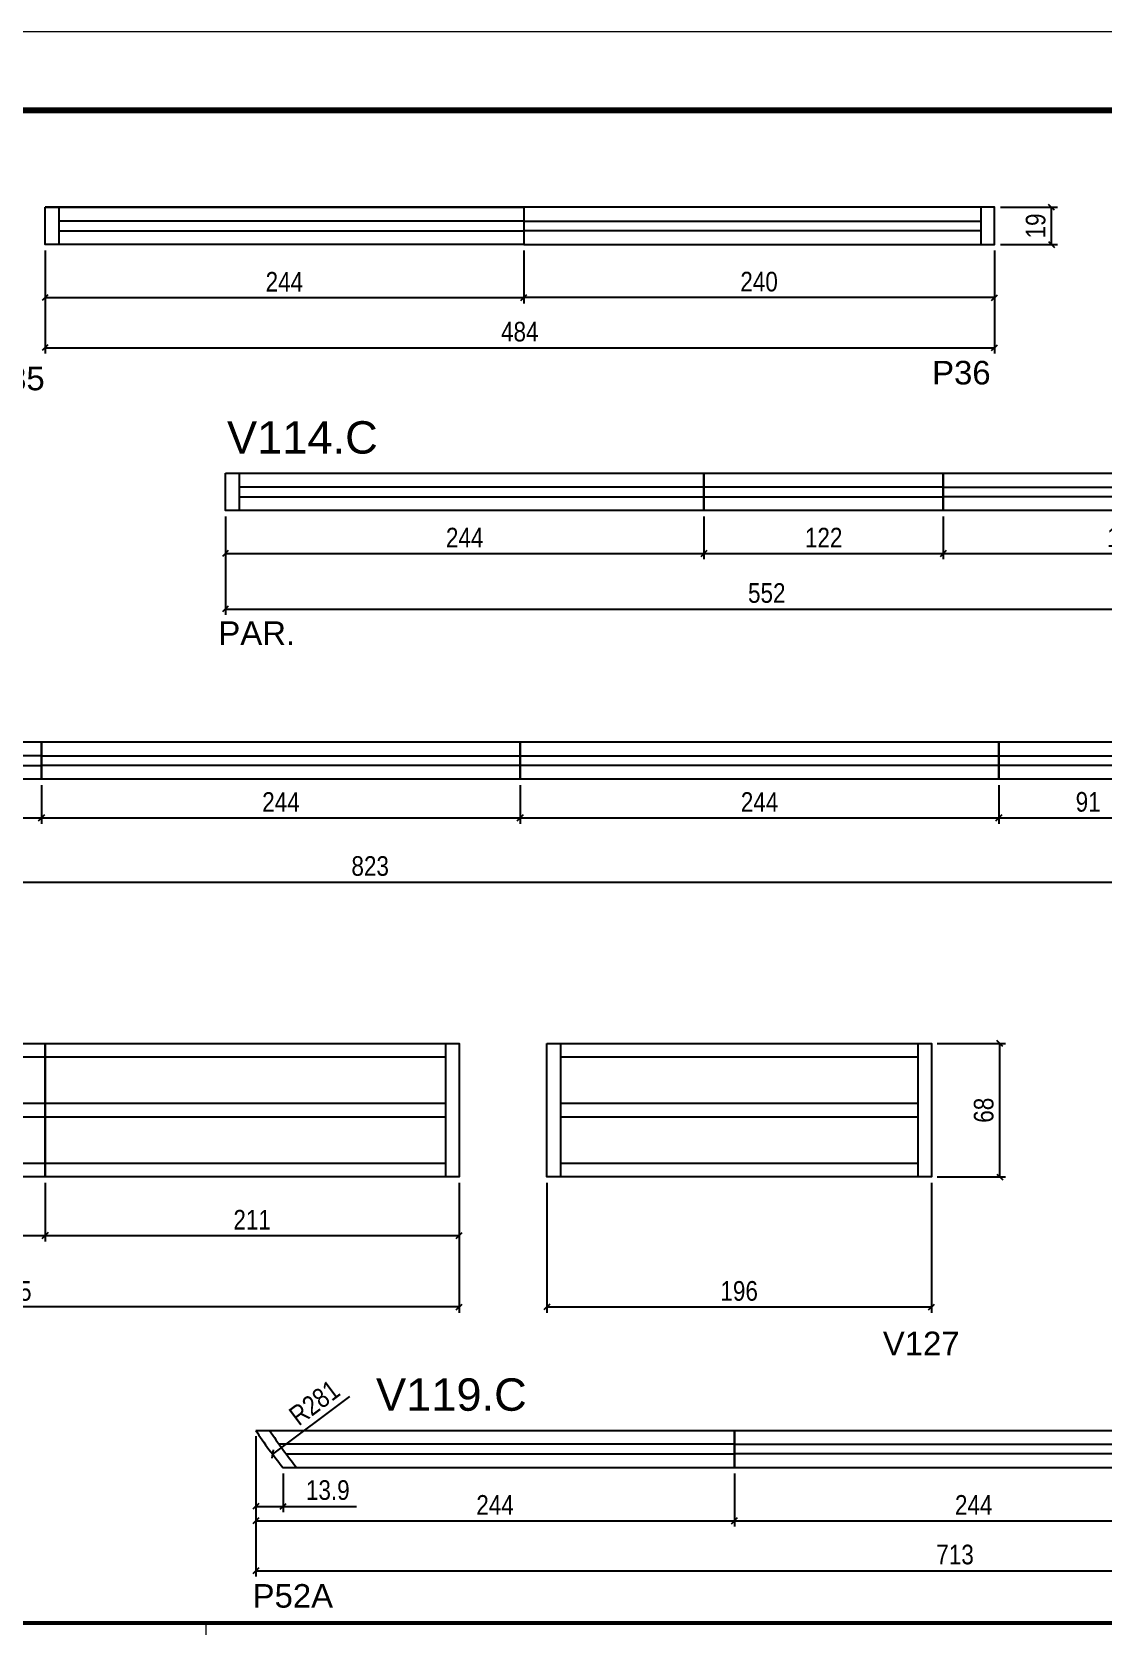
# Model space of a CAD drawing. Extents: x 2815 to 9069, y 548 to 5044.
# Drawn here: x 6336 to 6882, y 3083 to 3895 of the extents above; entities that cross this region are included whole.
import ezdxf

# ---------------------------------------------------------------- set-up
doc = ezdxf.new("R2010")
doc.units = 0
doc.linetypes.add('CONTINUO', pattern=[0])
doc.linetypes.add('DASHED', pattern=[0.75, 0.5, -0.25])
for name, color, linetype in [('5', 5, 'Continuous'), ('COTA', 241, 'Continuous'), ('Cotas', 1, 'Continuous'), ('NOMENCLATURA', 7, 'Continuous'), ('Painéis', 200, 'Continuous'), ('SARR_2.2x7', 40, 'Continuous')]:
    doc.layers.add(name, color=color, linetype=linetype)
for name, color, linetype, lineweight in [('Escoras', 2, 'Continuous', 25), ('Folhas', 255, 'Continuous', 9), ('Romaneio', 3, 'Continuous', 13), ('SARRAFO DE PRESSAO', 251, 'DASHED', 9)]:
    doc.layers.add(name, color=color, linetype=linetype, lineweight=lineweight)
doc.styles.add('COTA TECNICA-50', font='techl___.ttf', dxfattribs={"height": 10})
doc.styles.get("Standard").update_dxf_attribs({"font": 'arial.ttf'})
doc.dimstyles.new('COTA PAINEL-50', dxfattribs={"dimtxt": 10, "dimasz": 3, "dimexe": 3, "dimexo": 3, "dimgap": 3, "dimtad": 1, "dimdec": 1, "dimzin": 12, "dimdsep": 46, "dimtxsty": 'COTA TECNICA-50', "dimblk1": 'OBLIQUE', "dimblk2": 'OBLIQUE', "dimsah": 1, "dimcen": 0.9, "dimclrd": 4, "dimclre": 4, "dimclrt": 240, "dimadec": 1, "dimazin": 3, "dimtfac": 1, "dimtdec": 1, "dimtmove": 0, "dimatfit": 3, "dimfxl": 1, "dimtolj": 1, "dimtzin": 12, "dimarcsym": 0})

# ---------------------------------------------------------------- blocks, each defined once
blk = doc.blocks.new('9999999999')
at = {"color": 30, "linetype": 'CONTINUO'}
blk.add_line((98564.56, 34230.21), (98564.56, 34429.45), dxfattribs=at)
at = {"color": 30, "linetype": 'CONTINUO', "const_width": 2}
blk.add_lwpolyline([(99583.98, 34230.21), (99583.98, 34414.45, 0.414214), (99568.98, 34429.45), (98228.98, 34429.45, 0.414214), (98213.98, 34414.45), (98213.98, 34245.21, 0.414214), (98228.98, 34230.21), (99583.98, 34230.21)], format="xyb", dxfattribs=at)
at = {"layer": 'Folhas'}
blk.add_lwpolyline([(98138.98, 34190.21), (99623.98, 34190.21), (99623.98, 35240.21), (98138.98, 35240.21)], close=True, dxfattribs=at)
at = {"layer": 'Folhas', "color": 30, "const_width": 3}
blk.add_lwpolyline([(98213.98, 34230.21), (99583.98, 34230.21), (99583.98, 35200.21), (98213.98, 35200.21)], close=True, dxfattribs=at)
blk = doc.blocks.new('_Oblique')
at = {"color": 0, "linetype": 'ByBlock', "lineweight": -2}
blk.add_line((-0.5, -0.5), (0.5, 0.5), dxfattribs=at)
blk = doc.blocks.new('*D504')
at = {"layer": 'COTA', "color": 4, "linetype": 'ByBlock', "lineweight": -2, "transparency": 16777216}
for p, q in [((6586.38, 3783.55), (6586.38, 3756.52)), ((6826.38, 3783.55), (6826.38, 3756.52)), ((6826.38, 3759.52), (6586.38, 3759.52))]:
    blk.add_line(p, q, dxfattribs=at)
at = {"layer": 'Defpoints', "color": 0, "linetype": 'ByBlock', "transparency": 16777216}
for p in [(6586.38, 3786.55), (6826.38, 3786.55), (6586.38, 3759.52)]:
    blk.add_point(p, dxfattribs=at)
at = {"layer": 'COTA', "color": 4, "linetype": 'ByBlock', "lineweight": -2, "transparency": 16777216, "xscale": 3, "yscale": 3, "zscale": 3, "rotation": 180}
blk.add_blockref('_Oblique', (6586.38, 3759.52), dxfattribs=at)
at = {"layer": 'COTA', "color": 4, "linetype": 'ByBlock', "lineweight": -2, "transparency": 16777216, "xscale": 3, "yscale": 3, "zscale": 3}
blk.add_blockref('_Oblique', (6826.38, 3759.52), dxfattribs=at)
at = {"layer": 'COTA', "color": 240, "linetype": 'ByBlock', "transparency": 16777216, "insert": (6706.38, 3767.62), "char_height": 10, "attachment_point": 5, "style": 'COTA TECNICA-50'}
blk.add_mtext('\\A1;240', dxfattribs=at)
blk = doc.blocks.new('*D428')
at = {"layer": 'COTA', "color": 4, "linetype": 'ByBlock', "lineweight": -2, "transparency": 16777216}
for p, q in [((6342.38, 3783.55), (6342.38, 3756.52)), ((6586.38, 3783.55), (6586.38, 3756.52)), ((6342.38, 3759.52), (6586.38, 3759.52))]:
    blk.add_line(p, q, dxfattribs=at)
at = {"layer": 'Defpoints', "color": 0, "linetype": 'ByBlock', "transparency": 16777216}
for p in [(6342.38, 3786.55), (6586.38, 3786.55), (6586.38, 3759.52)]:
    blk.add_point(p, dxfattribs=at)
at = {"layer": 'COTA', "color": 4, "linetype": 'ByBlock', "lineweight": -2, "transparency": 16777216, "xscale": 3, "yscale": 3, "zscale": 3, "rotation": 180}
blk.add_blockref('_Oblique', (6342.38, 3759.52), dxfattribs=at)
at = {"layer": 'COTA', "color": 4, "linetype": 'ByBlock', "lineweight": -2, "transparency": 16777216, "xscale": 3, "yscale": 3, "zscale": 3}
blk.add_blockref('_Oblique', (6586.38, 3759.52), dxfattribs=at)
at = {"layer": 'COTA', "color": 240, "linetype": 'ByBlock', "transparency": 16777216, "insert": (6464.38, 3767.59), "char_height": 10, "attachment_point": 5, "style": 'COTA TECNICA-50'}
blk.add_mtext('\\A1;244', dxfattribs=at)
blk = doc.blocks.new('*D429')
at = {"layer": 'Defpoints', "color": 0, "linetype": 'ByBlock', "transparency": 16777216}
for p in [(6342.38, 3786.55), (6826.38, 3786.55), (6826.38, 3734.02)]:
    blk.add_point(p, dxfattribs=at)
at = {"layer": 'Romaneio', "color": 4, "linetype": 'ByBlock', "lineweight": -2, "transparency": 16777216}
for p, q in [((6342.38, 3783.55), (6342.38, 3731.02)), ((6826.38, 3783.55), (6826.38, 3731.02)), ((6342.38, 3734.02), (6826.38, 3734.02))]:
    blk.add_line(p, q, dxfattribs=at)
at = {"layer": 'Romaneio', "color": 4, "linetype": 'ByBlock', "lineweight": -2, "transparency": 16777216, "xscale": 3, "yscale": 3, "zscale": 3, "rotation": 180}
blk.add_blockref('_Oblique', (6342.38, 3734.02), dxfattribs=at)
at = {"layer": 'Romaneio', "color": 4, "linetype": 'ByBlock', "lineweight": -2, "transparency": 16777216, "xscale": 3, "yscale": 3, "zscale": 3}
blk.add_blockref('_Oblique', (6826.38, 3734.02), dxfattribs=at)
at = {"layer": 'Romaneio', "color": 240, "linetype": 'ByBlock', "transparency": 16777216, "insert": (6584.38, 3742.12), "char_height": 10, "attachment_point": 5, "style": 'COTA TECNICA-50'}
blk.add_mtext('\\A1;484', dxfattribs=at)
blk = doc.blocks.new('*D431')
at = {"layer": 'COTA', "color": 4, "linetype": 'ByBlock', "lineweight": -2, "transparency": 16777216}
for p, q in [((6434.3, 3648.02), (6434.3, 3626.19)), ((6678.3, 3648.02), (6678.3, 3626.19)), ((6434.3, 3629.19), (6678.3, 3629.19))]:
    blk.add_line(p, q, dxfattribs=at)
at = {"layer": 'Defpoints', "color": 0, "linetype": 'ByBlock', "transparency": 16777216}
for p in [(6434.3, 3651.02), (6678.3, 3651.02), (6678.3, 3629.19)]:
    blk.add_point(p, dxfattribs=at)
at = {"layer": 'COTA', "color": 4, "linetype": 'ByBlock', "lineweight": -2, "transparency": 16777216, "xscale": 3, "yscale": 3, "zscale": 3, "rotation": 180}
blk.add_blockref('_Oblique', (6434.3, 3629.19), dxfattribs=at)
at = {"layer": 'COTA', "color": 4, "linetype": 'ByBlock', "lineweight": -2, "transparency": 16777216, "xscale": 3, "yscale": 3, "zscale": 3}
blk.add_blockref('_Oblique', (6678.3, 3629.19), dxfattribs=at)
at = {"layer": 'COTA', "color": 240, "linetype": 'ByBlock', "transparency": 16777216, "insert": (6556.3, 3637.26), "char_height": 10, "attachment_point": 5, "style": 'COTA TECNICA-50'}
blk.add_mtext('\\A1;244', dxfattribs=at)
blk = doc.blocks.new('*D432')
at = {"layer": 'COTA', "color": 4, "linetype": 'ByBlock', "lineweight": -2, "transparency": 16777216}
for p, q in [((6678.3, 3648.02), (6678.3, 3626.19)), ((6800.3, 3648.02), (6800.3, 3626.19)), ((6678.3, 3629.19), (6800.3, 3629.19))]:
    blk.add_line(p, q, dxfattribs=at)
at = {"layer": 'Defpoints', "color": 0, "linetype": 'ByBlock', "transparency": 16777216}
for p in [(6678.3, 3651.02), (6800.3, 3651.02), (6800.3, 3629.19)]:
    blk.add_point(p, dxfattribs=at)
at = {"layer": 'COTA', "color": 4, "linetype": 'ByBlock', "lineweight": -2, "transparency": 16777216, "xscale": 3, "yscale": 3, "zscale": 3, "rotation": 180}
blk.add_blockref('_Oblique', (6678.3, 3629.19), dxfattribs=at)
at = {"layer": 'COTA', "color": 4, "linetype": 'ByBlock', "lineweight": -2, "transparency": 16777216, "xscale": 3, "yscale": 3, "zscale": 3}
blk.add_blockref('_Oblique', (6800.3, 3629.19), dxfattribs=at)
at = {"layer": 'COTA', "color": 240, "linetype": 'ByBlock', "transparency": 16777216, "insert": (6739.3, 3637.25), "char_height": 10, "attachment_point": 5, "style": 'COTA TECNICA-50'}
blk.add_mtext('\\A1;122', dxfattribs=at)
blk = doc.blocks.new('*D433')
at = {"layer": 'COTA', "color": 4, "linetype": 'ByBlock', "lineweight": -2, "transparency": 16777216}
for p, q in [((6800.3, 3648.02), (6800.3, 3626.19)), ((6986.3, 3648.02), (6986.3, 3626.19)), ((6800.3, 3629.19), (6986.3, 3629.19))]:
    blk.add_line(p, q, dxfattribs=at)
at = {"layer": 'Defpoints', "color": 0, "linetype": 'ByBlock', "transparency": 16777216}
for p in [(6800.3, 3651.02), (6986.3, 3651.02), (6986.3, 3629.19)]:
    blk.add_point(p, dxfattribs=at)
at = {"layer": 'COTA', "color": 4, "linetype": 'ByBlock', "lineweight": -2, "transparency": 16777216, "xscale": 3, "yscale": 3, "zscale": 3, "rotation": 180}
blk.add_blockref('_Oblique', (6800.3, 3629.19), dxfattribs=at)
at = {"layer": 'COTA', "color": 4, "linetype": 'ByBlock', "lineweight": -2, "transparency": 16777216, "xscale": 3, "yscale": 3, "zscale": 3}
blk.add_blockref('_Oblique', (6986.3, 3629.19), dxfattribs=at)
at = {"layer": 'COTA', "color": 240, "linetype": 'ByBlock', "transparency": 16777216, "insert": (6893.3, 3637.32), "char_height": 10, "attachment_point": 5, "style": 'COTA TECNICA-50'}
blk.add_mtext('\\A1;186', dxfattribs=at)
blk = doc.blocks.new('*D434')
at = {"layer": 'Defpoints', "color": 0, "linetype": 'ByBlock', "transparency": 16777216}
for p in [(6434.3, 3651.02), (6986.3, 3651.02), (6986.3, 3600.85)]:
    blk.add_point(p, dxfattribs=at)
at = {"layer": 'Romaneio', "color": 4, "linetype": 'ByBlock', "lineweight": -2, "transparency": 16777216}
for p, q in [((6434.3, 3648.02), (6434.3, 3597.85)), ((6986.3, 3648.02), (6986.3, 3597.85)), ((6434.3, 3600.85), (6986.3, 3600.85))]:
    blk.add_line(p, q, dxfattribs=at)
at = {"layer": 'Romaneio', "color": 4, "linetype": 'ByBlock', "lineweight": -2, "transparency": 16777216, "xscale": 3, "yscale": 3, "zscale": 3, "rotation": 180}
blk.add_blockref('_Oblique', (6434.3, 3600.85), dxfattribs=at)
at = {"layer": 'Romaneio', "color": 4, "linetype": 'ByBlock', "lineweight": -2, "transparency": 16777216, "xscale": 3, "yscale": 3, "zscale": 3}
blk.add_blockref('_Oblique', (6986.3, 3600.85), dxfattribs=at)
at = {"layer": 'Romaneio', "color": 240, "linetype": 'ByBlock', "transparency": 16777216, "insert": (6710.3, 3608.96), "char_height": 10, "attachment_point": 5, "style": 'COTA TECNICA-50'}
blk.add_mtext('\\A1;552', dxfattribs=at)
blk = doc.blocks.new('*D445')
at = {"layer": 'Defpoints', "color": 0, "linetype": 'ByBlock', "transparency": 16777216}
for p in [(6449.79, 3182.32), (7162.79, 3163.32), (7162.79, 3110.8)]:
    blk.add_point(p, dxfattribs=at)
at = {"layer": 'Romaneio', "color": 4, "linetype": 'ByBlock', "lineweight": -2, "transparency": 16777216}
for p, q in [((6449.79, 3179.32), (6449.79, 3107.8)), ((7162.79, 3160.32), (7162.79, 3107.8)), ((6449.79, 3110.8), (7162.79, 3110.8))]:
    blk.add_line(p, q, dxfattribs=at)
at = {"layer": 'Romaneio', "color": 4, "linetype": 'ByBlock', "lineweight": -2, "transparency": 16777216, "xscale": 3, "yscale": 3, "zscale": 3, "rotation": 180}
blk.add_blockref('_Oblique', (6449.79, 3110.8), dxfattribs=at)
at = {"layer": 'Romaneio', "color": 4, "linetype": 'ByBlock', "lineweight": -2, "transparency": 16777216, "xscale": 3, "yscale": 3, "zscale": 3}
blk.add_blockref('_Oblique', (7162.79, 3110.8), dxfattribs=at)
at = {"layer": 'Romaneio', "color": 240, "linetype": 'ByBlock', "transparency": 16777216, "insert": (6806.29, 3119.02), "char_height": 10, "attachment_point": 5, "style": 'COTA TECNICA-50'}
blk.add_mtext('\\A1;713', dxfattribs=at)
blk = doc.blocks.new('*D233')
at = {"layer": 'Cotas', "color": 4, "linetype": 'ByBlock', "lineweight": -2, "transparency": 16777216}
for p, q in [((6829.38, 3805.55), (6858.5, 3805.55)), ((6855.5, 3786.55), (6855.5, 3805.55)), ((6829.38, 3786.55), (6858.5, 3786.55))]:
    blk.add_line(p, q, dxfattribs=at)
at = {"layer": 'Defpoints', "color": 0, "linetype": 'ByBlock', "transparency": 16777216}
for p in [(6826.38, 3805.55), (6855.5, 3805.55), (6826.38, 3786.55)]:
    blk.add_point(p, dxfattribs=at)
at = {"layer": 'Cotas', "color": 4, "linetype": 'ByBlock', "lineweight": -2, "transparency": 16777216, "xscale": 3, "yscale": 3, "zscale": 3}
for p, rotation in [((6855.5, 3805.55), 90), ((6855.5, 3786.55), 270)]:
    blk.add_blockref('_Oblique', p, dxfattribs=dict(at, rotation=rotation))
at = {"layer": 'Cotas', "color": 240, "linetype": 'ByBlock', "transparency": 16777216, "insert": (6847.41, 3796.05), "char_height": 10, "attachment_point": 5, "rotation": 90, "style": 'COTA TECNICA-50'}
blk.add_mtext('\\A1;19', dxfattribs=at)
blk = doc.blocks.new('*D236')
at = {"layer": 'Cotas', "color": 4, "linetype": 'ByBlock', "lineweight": -2, "transparency": 16777216}
for p, q in [((6828.63, 3511.13), (6828.63, 3491.45)), ((6919.63, 3511.13), (6919.63, 3491.45)), ((6828.63, 3494.45), (6919.63, 3494.45))]:
    blk.add_line(p, q, dxfattribs=at)
at = {"layer": 'Defpoints', "color": 0, "linetype": 'ByBlock', "transparency": 16777216}
for p in [(6828.63, 3514.13), (6919.63, 3514.13), (6919.63, 3494.45)]:
    blk.add_point(p, dxfattribs=at)
at = {"layer": 'Cotas', "color": 4, "linetype": 'ByBlock', "lineweight": -2, "transparency": 16777216, "xscale": 3, "yscale": 3, "zscale": 3, "rotation": 180}
blk.add_blockref('_Oblique', (6828.63, 3494.45), dxfattribs=at)
at = {"layer": 'Cotas', "color": 4, "linetype": 'ByBlock', "lineweight": -2, "transparency": 16777216, "xscale": 3, "yscale": 3, "zscale": 3}
blk.add_blockref('_Oblique', (6919.63, 3494.45), dxfattribs=at)
at = {"layer": 'Cotas', "color": 240, "linetype": 'ByBlock', "transparency": 16777216, "insert": (6874.13, 3502.54), "char_height": 10, "attachment_point": 5, "style": 'COTA TECNICA-50'}
blk.add_mtext('\\A1;91', dxfattribs=at)
blk = doc.blocks.new('*D237')
at = {"layer": 'COTA', "color": 4, "linetype": 'ByBlock', "lineweight": -2, "transparency": 16777216}
for p, q in [((6096.63, 3511.13), (6096.63, 3491.45)), ((6340.63, 3511.13), (6340.63, 3491.45)), ((6096.63, 3494.45), (6340.63, 3494.45))]:
    blk.add_line(p, q, dxfattribs=at)
at = {"layer": 'Defpoints', "color": 0, "linetype": 'ByBlock', "transparency": 16777216}
for p in [(6096.63, 3514.13), (6340.63, 3514.13), (6340.63, 3494.45)]:
    blk.add_point(p, dxfattribs=at)
at = {"layer": 'COTA', "color": 4, "linetype": 'ByBlock', "lineweight": -2, "transparency": 16777216, "xscale": 3, "yscale": 3, "zscale": 3, "rotation": 180}
blk.add_blockref('_Oblique', (6096.63, 3494.45), dxfattribs=at)
at = {"layer": 'COTA', "color": 4, "linetype": 'ByBlock', "lineweight": -2, "transparency": 16777216, "xscale": 3, "yscale": 3, "zscale": 3}
blk.add_blockref('_Oblique', (6340.63, 3494.45), dxfattribs=at)
at = {"layer": 'COTA', "color": 240, "linetype": 'ByBlock', "transparency": 16777216, "insert": (6218.63, 3502.52), "char_height": 10, "attachment_point": 5, "style": 'COTA TECNICA-50'}
blk.add_mtext('\\A1;244', dxfattribs=at)
blk = doc.blocks.new('*D238')
at = {"layer": 'COTA', "color": 4, "linetype": 'ByBlock', "lineweight": -2, "transparency": 16777216}
for p, q in [((6340.63, 3511.13), (6340.63, 3491.45)), ((6584.63, 3511.13), (6584.63, 3491.45)), ((6340.63, 3494.45), (6584.63, 3494.45))]:
    blk.add_line(p, q, dxfattribs=at)
at = {"layer": 'Defpoints', "color": 0, "linetype": 'ByBlock', "transparency": 16777216}
for p in [(6340.63, 3514.13), (6584.63, 3514.13), (6584.63, 3494.45)]:
    blk.add_point(p, dxfattribs=at)
at = {"layer": 'COTA', "color": 4, "linetype": 'ByBlock', "lineweight": -2, "transparency": 16777216, "xscale": 3, "yscale": 3, "zscale": 3, "rotation": 180}
blk.add_blockref('_Oblique', (6340.63, 3494.45), dxfattribs=at)
at = {"layer": 'COTA', "color": 4, "linetype": 'ByBlock', "lineweight": -2, "transparency": 16777216, "xscale": 3, "yscale": 3, "zscale": 3}
blk.add_blockref('_Oblique', (6584.63, 3494.45), dxfattribs=at)
at = {"layer": 'COTA', "color": 240, "linetype": 'ByBlock', "transparency": 16777216, "insert": (6462.63, 3502.52), "char_height": 10, "attachment_point": 5, "style": 'COTA TECNICA-50'}
blk.add_mtext('\\A1;244', dxfattribs=at)
blk = doc.blocks.new('*D239')
at = {"layer": 'Defpoints', "color": 0, "linetype": 'ByBlock', "transparency": 16777216}
for p in [(6096.63, 3514.13), (6919.63, 3514.13), (6919.63, 3461.6)]:
    blk.add_point(p, dxfattribs=at)
at = {"layer": 'Romaneio', "color": 4, "linetype": 'ByBlock', "lineweight": -2, "transparency": 16777216}
for p, q in [((6096.63, 3511.13), (6096.63, 3458.6)), ((6919.63, 3511.13), (6919.63, 3458.6)), ((6096.63, 3461.6), (6919.63, 3461.6))]:
    blk.add_line(p, q, dxfattribs=at)
at = {"layer": 'Romaneio', "color": 4, "linetype": 'ByBlock', "lineweight": -2, "transparency": 16777216, "xscale": 3, "yscale": 3, "zscale": 3, "rotation": 180}
blk.add_blockref('_Oblique', (6096.63, 3461.6), dxfattribs=at)
at = {"layer": 'Romaneio', "color": 4, "linetype": 'ByBlock', "lineweight": -2, "transparency": 16777216, "xscale": 3, "yscale": 3, "zscale": 3}
blk.add_blockref('_Oblique', (6919.63, 3461.6), dxfattribs=at)
at = {"layer": 'Romaneio', "color": 240, "linetype": 'ByBlock', "transparency": 16777216, "insert": (6508.13, 3469.85), "char_height": 10, "attachment_point": 5, "style": 'COTA TECNICA-50'}
blk.add_mtext('\\A1;823', dxfattribs=at)
blk = doc.blocks.new('*D79')
at = {"layer": 'COTA', "color": 4, "linetype": 'ByBlock', "lineweight": -2, "transparency": 16777216}
for p, q in [((6584.63, 3511.13), (6584.63, 3491.45)), ((6828.63, 3511.13), (6828.63, 3491.45)), ((6584.63, 3494.45), (6828.63, 3494.45))]:
    blk.add_line(p, q, dxfattribs=at)
at = {"layer": 'Defpoints', "color": 0, "linetype": 'ByBlock', "transparency": 16777216}
for p in [(6584.63, 3514.13), (6828.63, 3514.13), (6828.63, 3494.45)]:
    blk.add_point(p, dxfattribs=at)
at = {"layer": 'COTA', "color": 4, "linetype": 'ByBlock', "lineweight": -2, "transparency": 16777216, "xscale": 3, "yscale": 3, "zscale": 3, "rotation": 180}
blk.add_blockref('_Oblique', (6584.63, 3494.45), dxfattribs=at)
at = {"layer": 'COTA', "color": 4, "linetype": 'ByBlock', "lineweight": -2, "transparency": 16777216, "xscale": 3, "yscale": 3, "zscale": 3}
blk.add_blockref('_Oblique', (6828.63, 3494.45), dxfattribs=at)
at = {"layer": 'COTA', "color": 240, "linetype": 'ByBlock', "transparency": 16777216, "insert": (6706.63, 3502.52), "char_height": 10, "attachment_point": 5, "style": 'COTA TECNICA-50'}
blk.add_mtext('\\A1;244', dxfattribs=at)
blk = doc.blocks.new('*D364')
at = {"layer": 'Cotas', "color": 4, "linetype": 'ByBlock', "lineweight": -2, "transparency": 16777216}
for p, q in [((6797.23, 3379.47), (6832.06, 3379.47)), ((6829.06, 3311.47), (6829.06, 3379.47)), ((6797.23, 3311.47), (6832.06, 3311.47))]:
    blk.add_line(p, q, dxfattribs=at)
at = {"layer": 'Defpoints', "color": 0, "linetype": 'ByBlock', "transparency": 16777216}
for p in [(6794.23, 3379.47), (6829.06, 3379.47), (6794.23, 3311.47)]:
    blk.add_point(p, dxfattribs=at)
at = {"layer": 'Cotas', "color": 4, "linetype": 'ByBlock', "lineweight": -2, "transparency": 16777216, "xscale": 3, "yscale": 3, "zscale": 3}
for p, rotation in [((6829.06, 3379.47), 90), ((6829.06, 3311.47), 270)]:
    blk.add_blockref('_Oblique', p, dxfattribs=dict(at, rotation=rotation))
at = {"layer": 'Cotas', "color": 240, "linetype": 'ByBlock', "transparency": 16777216, "insert": (6820.93, 3345.47), "char_height": 10, "attachment_point": 5, "rotation": 90, "style": 'COTA TECNICA-50'}
blk.add_mtext('\\A1;68', dxfattribs=at)
blk = doc.blocks.new('*D365')
at = {"layer": 'Cotas', "color": 4, "linetype": 'ByBlock', "lineweight": -2, "transparency": 16777216}
for p, q in [((6098.46, 3308.47), (6098.46, 3278.62)), ((6342.46, 3308.47), (6342.46, 3278.62)), ((6098.46, 3281.62), (6342.46, 3281.62))]:
    blk.add_line(p, q, dxfattribs=at)
at = {"layer": 'Defpoints', "color": 0, "linetype": 'ByBlock', "transparency": 16777216}
for p in [(6098.46, 3311.47), (6342.46, 3311.47), (6342.46, 3281.62)]:
    blk.add_point(p, dxfattribs=at)
at = {"layer": 'Cotas', "color": 4, "linetype": 'ByBlock', "lineweight": -2, "transparency": 16777216, "xscale": 3, "yscale": 3, "zscale": 3, "rotation": 180}
blk.add_blockref('_Oblique', (6098.46, 3281.62), dxfattribs=at)
at = {"layer": 'Cotas', "color": 4, "linetype": 'ByBlock', "lineweight": -2, "transparency": 16777216, "xscale": 3, "yscale": 3, "zscale": 3}
blk.add_blockref('_Oblique', (6342.46, 3281.62), dxfattribs=at)
at = {"layer": 'Cotas', "color": 240, "linetype": 'ByBlock', "transparency": 16777216, "insert": (6220.46, 3289.7), "char_height": 10, "attachment_point": 5, "style": 'COTA TECNICA-50'}
blk.add_mtext('\\A1;244', dxfattribs=at)
blk = doc.blocks.new('*D366')
at = {"layer": 'Cotas', "color": 4, "linetype": 'ByBlock', "lineweight": -2, "transparency": 16777216}
for p, q in [((6342.46, 3308.47), (6342.46, 3278.62)), ((6553.46, 3308.47), (6553.46, 3278.62)), ((6342.46, 3281.62), (6553.46, 3281.62))]:
    blk.add_line(p, q, dxfattribs=at)
at = {"layer": 'Defpoints', "color": 0, "linetype": 'ByBlock', "transparency": 16777216}
for p in [(6342.46, 3311.47), (6553.46, 3311.47), (6553.46, 3281.62)]:
    blk.add_point(p, dxfattribs=at)
at = {"layer": 'Cotas', "color": 4, "linetype": 'ByBlock', "lineweight": -2, "transparency": 16777216, "xscale": 3, "yscale": 3, "zscale": 3, "rotation": 180}
blk.add_blockref('_Oblique', (6342.46, 3281.62), dxfattribs=at)
at = {"layer": 'Cotas', "color": 4, "linetype": 'ByBlock', "lineweight": -2, "transparency": 16777216, "xscale": 3, "yscale": 3, "zscale": 3}
blk.add_blockref('_Oblique', (6553.46, 3281.62), dxfattribs=at)
at = {"layer": 'Cotas', "color": 240, "linetype": 'ByBlock', "transparency": 16777216, "insert": (6447.96, 3289.68), "char_height": 10, "attachment_point": 5, "style": 'COTA TECNICA-50'}
blk.add_mtext('\\A1;211', dxfattribs=at)
blk = doc.blocks.new('*D367')
at = {"layer": 'Cotas', "color": 4, "linetype": 'ByBlock', "lineweight": -2, "transparency": 16777216}
for p, q in [((6598.23, 3308.47), (6598.23, 3242.21)), ((6794.23, 3308.47), (6794.23, 3242.21)), ((6598.23, 3245.21), (6794.23, 3245.21))]:
    blk.add_line(p, q, dxfattribs=at)
at = {"layer": 'Defpoints', "color": 0, "linetype": 'ByBlock', "transparency": 16777216}
for p in [(6598.23, 3311.47), (6794.23, 3311.47), (6794.23, 3245.21)]:
    blk.add_point(p, dxfattribs=at)
at = {"layer": 'Cotas', "color": 4, "linetype": 'ByBlock', "lineweight": -2, "transparency": 16777216, "xscale": 3, "yscale": 3, "zscale": 3, "rotation": 180}
blk.add_blockref('_Oblique', (6598.23, 3245.21), dxfattribs=at)
at = {"layer": 'Cotas', "color": 4, "linetype": 'ByBlock', "lineweight": -2, "transparency": 16777216, "xscale": 3, "yscale": 3, "zscale": 3}
blk.add_blockref('_Oblique', (6794.23, 3245.21), dxfattribs=at)
at = {"layer": 'Cotas', "color": 240, "linetype": 'ByBlock', "transparency": 16777216, "insert": (6696.23, 3253.34), "char_height": 10, "attachment_point": 5, "style": 'COTA TECNICA-50'}
blk.add_mtext('\\A1;196', dxfattribs=at)
blk = doc.blocks.new('*D121')
at = {"layer": 'Cotas', "color": 4, "linetype": 'ByBlock', "lineweight": -2, "transparency": 16777216}
for p, q in [((6098.46, 3308.47), (6098.46, 3242.21)), ((6553.46, 3308.47), (6553.46, 3242.21)), ((6553.46, 3245.21), (6098.46, 3245.21))]:
    blk.add_line(p, q, dxfattribs=at)
at = {"layer": 'Defpoints', "color": 0, "linetype": 'ByBlock', "transparency": 16777216}
for p in [(6098.46, 3311.47), (6553.46, 3311.47), (6098.46, 3245.21)]:
    blk.add_point(p, dxfattribs=at)
at = {"layer": 'Cotas', "color": 4, "linetype": 'ByBlock', "lineweight": -2, "transparency": 16777216, "xscale": 3, "yscale": 3, "zscale": 3, "rotation": 180}
blk.add_blockref('_Oblique', (6098.46, 3245.21), dxfattribs=at)
at = {"layer": 'Cotas', "color": 4, "linetype": 'ByBlock', "lineweight": -2, "transparency": 16777216, "xscale": 3, "yscale": 3, "zscale": 3}
blk.add_blockref('_Oblique', (6553.46, 3245.21), dxfattribs=at)
at = {"layer": 'Cotas', "color": 240, "linetype": 'ByBlock', "transparency": 16777216, "insert": (6325.96, 3253.32), "char_height": 10, "attachment_point": 5, "style": 'COTA TECNICA-50'}
blk.add_mtext('\\A1;455', dxfattribs=at)
blk = doc.blocks.new('*D122')
at = {"layer": 'COTA', "color": 4, "linetype": 'ByBlock', "lineweight": -2, "transparency": 16777216}
for p, q in [((6693.79, 3160.32), (6693.79, 3133.29)), ((6937.79, 3160.32), (6937.79, 3133.29)), ((6693.79, 3136.29), (6937.79, 3136.29))]:
    blk.add_line(p, q, dxfattribs=at)
at = {"layer": 'Defpoints', "color": 0, "linetype": 'ByBlock', "transparency": 16777216}
for p in [(6693.79, 3163.32), (6937.79, 3163.32), (6937.79, 3136.29)]:
    blk.add_point(p, dxfattribs=at)
at = {"layer": 'COTA', "color": 4, "linetype": 'ByBlock', "lineweight": -2, "transparency": 16777216, "xscale": 3, "yscale": 3, "zscale": 3, "rotation": 180}
blk.add_blockref('_Oblique', (6693.79, 3136.29), dxfattribs=at)
at = {"layer": 'COTA', "color": 4, "linetype": 'ByBlock', "lineweight": -2, "transparency": 16777216, "xscale": 3, "yscale": 3, "zscale": 3}
blk.add_blockref('_Oblique', (6937.79, 3136.29), dxfattribs=at)
at = {"layer": 'COTA', "color": 240, "linetype": 'ByBlock', "transparency": 16777216, "insert": (6815.79, 3144.37), "char_height": 10, "attachment_point": 5, "style": 'COTA TECNICA-50'}
blk.add_mtext('\\A1;244', dxfattribs=at)
blk = doc.blocks.new('*D368')
at = {"layer": 'Cotas', "color": 4, "linetype": 'ByBlock', "lineweight": -2, "transparency": 16777216}
for p, q in [((6449.79, 3179.32), (6449.79, 3133.29)), ((6693.79, 3160.32), (6693.79, 3133.29)), ((6449.79, 3136.29), (6693.79, 3136.29))]:
    blk.add_line(p, q, dxfattribs=at)
at = {"layer": 'Defpoints', "color": 0, "linetype": 'ByBlock', "transparency": 16777216}
for p in [(6449.79, 3182.32), (6693.79, 3163.32), (6693.79, 3136.29)]:
    blk.add_point(p, dxfattribs=at)
at = {"layer": 'Cotas', "color": 4, "linetype": 'ByBlock', "lineweight": -2, "transparency": 16777216, "xscale": 3, "yscale": 3, "zscale": 3, "rotation": 180}
blk.add_blockref('_Oblique', (6449.79, 3136.29), dxfattribs=at)
at = {"layer": 'Cotas', "color": 4, "linetype": 'ByBlock', "lineweight": -2, "transparency": 16777216, "xscale": 3, "yscale": 3, "zscale": 3}
blk.add_blockref('_Oblique', (6693.79, 3136.29), dxfattribs=at)
at = {"layer": 'Cotas', "color": 240, "linetype": 'ByBlock', "transparency": 16777216, "insert": (6571.79, 3144.37), "char_height": 10, "attachment_point": 5, "style": 'COTA TECNICA-50'}
blk.add_mtext('\\A1;244', dxfattribs=at)
blk = doc.blocks.new('*D369')
at = {"layer": 'Cotas', "color": 4, "linetype": 'ByBlock', "lineweight": -2, "transparency": 16777216}
for p, q in [((6449.79, 3179.32), (6449.79, 3140.62)), ((6463.72, 3160.32), (6463.72, 3140.62)), ((6449.79, 3143.62), (6463.72, 3143.62)), ((6463.72, 3143.62), (6501.18, 3143.62))]:
    blk.add_line(p, q, dxfattribs=at)
at = {"layer": 'Defpoints', "color": 0, "linetype": 'ByBlock', "transparency": 16777216}
for p in [(6449.79, 3182.32), (6463.72, 3163.32), (6449.79, 3143.62)]:
    blk.add_point(p, dxfattribs=at)
at = {"layer": 'Cotas', "color": 4, "linetype": 'ByBlock', "lineweight": -2, "transparency": 16777216, "xscale": 3, "yscale": 3, "zscale": 3, "rotation": 180}
blk.add_blockref('_Oblique', (6449.79, 3143.62), dxfattribs=at)
at = {"layer": 'Cotas', "color": 4, "linetype": 'ByBlock', "lineweight": -2, "transparency": 16777216, "xscale": 3, "yscale": 3, "zscale": 3}
blk.add_blockref('_Oblique', (6463.72, 3143.62), dxfattribs=at)
at = {"layer": 'Cotas', "color": 240, "linetype": 'ByBlock', "transparency": 16777216, "insert": (6486.52, 3151.87), "char_height": 10, "attachment_point": 5, "style": 'COTA TECNICA-50'}
blk.add_mtext('\\A1;13.9', dxfattribs=at)
blk = doc.blocks.new('*D370')
at = {"layer": 'Defpoints', "color": 0, "linetype": 'ByBlock', "transparency": 16777216}
for p in [(6683.17, 3338.82), (6458.34, 3170.26)]:
    blk.add_point(p, dxfattribs=at)
at = {"layer": 'Escoras', "color": 4, "linetype": 'ByBlock', "lineweight": -2, "transparency": 16777216}
blk.add_line((6497.54, 3199.65), (6458.34, 3170.26), dxfattribs=at)
at = {"layer": 'Escoras', "color": 4, "linetype": 'ByBlock', "lineweight": -2, "transparency": 16777216, "xscale": 3, "yscale": 3, "zscale": 3, "rotation": 216.8597075922746}
blk.add_blockref('_Oblique', (6458.34, 3170.26), dxfattribs=at)
at = {"layer": 'Escoras', "color": 240, "linetype": 'ByBlock', "transparency": 16777216, "insert": (6479.71, 3196.4), "char_height": 10, "attachment_point": 5, "rotation": 36.85971, "style": 'COTA TECNICA-50'}
blk.add_mtext('\\A1;R281', dxfattribs=at)
blk = doc.blocks.new('*D153')
at = {"layer": 'Defpoints', "color": 0, "linetype": 'ByBlock', "transparency": 16777216}
for p in [(6866.61, 3243.72), (6700.1, 2484.3)]:
    blk.add_point(p, dxfattribs=at)
at = {"layer": 'Escoras', "color": 4, "linetype": 'ByBlock', "lineweight": -2, "transparency": 16777216}
blk.add_line((6712.09, 2538.98), (6700.1, 2484.3), dxfattribs=at)
at = {"layer": 'Escoras', "color": 4, "linetype": 'ByBlock', "lineweight": -2, "transparency": 16777216, "xscale": 3, "yscale": 3, "zscale": 3, "rotation": 257.6337825742483}
blk.add_blockref('_Oblique', (6700.1, 2484.3), dxfattribs=at)
at = {"layer": 'Escoras', "color": 240, "linetype": 'ByBlock', "transparency": 16777216, "insert": (6698.82, 2516.3), "char_height": 10, "attachment_point": 5, "rotation": 77.63378, "style": 'COTA TECNICA-50'}
blk.add_mtext('\\A1;R777.5', dxfattribs=at)

msp = doc.modelspace()

# ---------------------------------------------------------------- linework, layer by layer
at = {"layer": 'Painéis', "linetype": 'Continuous'}
for points in [[(6586.38, 3805.55), (6586.38, 3786.55), (6826.38, 3786.55), (6826.38, 3805.55), (6342.38, 3805.55)], [(6449.79, 3182.32), (6693.79, 3182.32), (6693.79, 3163.32), (6463.72, 3163.32)]]:
    msp.add_lwpolyline(points, dxfattribs=at)
for points in [[(6342.38, 3805.55), (6586.38, 3805.55), (6586.38, 3786.55), (6342.38, 3786.55)], [(6434.3, 3670.02), (6678.3, 3670.02), (6678.3, 3651.02), (6434.3, 3651.02)], [(6678.3, 3670.02), (6800.3, 3670.02), (6800.3, 3651.02), (6678.3, 3651.02)], [(6800.3, 3670.02), (6986.3, 3670.02), (6986.3, 3651.02), (6800.3, 3651.02)], [(6096.63, 3533.13), (6340.63, 3533.13), (6340.63, 3514.13), (6096.63, 3514.13)], [(6340.63, 3533.13), (6584.63, 3533.13), (6584.63, 3514.13), (6340.63, 3514.13)], [(6584.63, 3533.13), (6828.63, 3533.13), (6828.63, 3514.13), (6584.63, 3514.13)], [(6828.63, 3533.13), (6919.63, 3533.13), (6919.63, 3514.13), (6828.63, 3514.13)], [(6098.46, 3379.47), (6342.46, 3379.47), (6342.46, 3311.47), (6098.46, 3311.47)], [(6342.46, 3379.47), (6553.46, 3379.47), (6553.46, 3311.47), (6342.46, 3311.47)], [(6598.23, 3379.47), (6794.23, 3379.47), (6794.23, 3311.47), (6598.23, 3311.47)], [(6693.79, 3182.32), (6937.79, 3182.32), (6937.79, 3163.32), (6693.79, 3163.32)]]:
    msp.add_lwpolyline(points, close=True, dxfattribs=at)
msp.add_arc((6683.17, 3338.82), 281, 213.84441, 218.64954, dxfattribs=at)
at = {"layer": 'SARR_2.2x7', "linetype": 'Continuous'}
for p, q in [((6349.38, 3805.55), (6349.38, 3786.55)), ((6819.38, 3805.55), (6819.38, 3786.55)), ((6586.38, 3798.55), (6349.38, 3798.55)), ((6586.38, 3798.55), (6819.38, 3798.55)), ((6349.38, 3793.55), (6586.38, 3793.55)), ((6819.38, 3793.55), (6586.38, 3793.55)), ((6441.3, 3670.02), (6441.3, 3651.02)), ((6678.3, 3663.02), (6441.3, 3663.02)), ((6441.3, 3658.02), (6678.3, 3658.02)), ((6800.3, 3663.02), (6678.3, 3663.02)), ((6678.3, 3658.02), (6800.3, 3658.02)), ((6800.3, 3663.02), (6979.3, 3663.02)), ((6979.3, 3658.02), (6800.3, 3658.02)), ((6340.63, 3526.13), (6103.63, 3526.13)), ((6340.63, 3526.13), (6584.63, 3526.13)), ((6584.63, 3526.13), (6828.63, 3526.13)), ((6828.63, 3526.13), (6912.63, 3526.13)), ((6103.63, 3521.13), (6340.63, 3521.13)), ((6584.63, 3521.13), (6340.63, 3521.13)), ((6828.63, 3521.13), (6584.63, 3521.13)), ((6912.63, 3521.13), (6828.63, 3521.13)), ((6546.46, 3379.47), (6546.46, 3311.47)), ((6605.23, 3379.47), (6605.23, 3311.47)), ((6787.23, 3379.47), (6787.23, 3311.47)), ((6342.46, 3372.47), (6105.46, 3372.47)), ((6546.46, 3372.47), (6342.46, 3372.47)), ((6787.23, 3372.47), (6605.23, 3372.47)), ((6342.46, 3348.97), (6105.46, 3348.97)), ((6546.46, 3348.97), (6342.46, 3348.97)), ((6787.23, 3348.97), (6605.23, 3348.97)), ((6342.46, 3341.97), (6105.46, 3341.97)), ((6546.46, 3341.97), (6342.46, 3341.97)), ((6787.23, 3341.97), (6605.23, 3341.97)), ((6105.46, 3318.47), (6342.46, 3318.47)), ((6342.46, 3318.47), (6546.46, 3318.47)), ((6605.23, 3318.47), (6787.23, 3318.47)), ((6693.79, 3175.32), (6461.64, 3175.32)), ((6465.3, 3170.32), (6693.79, 3170.32)), ((6693.79, 3175.32), (6937.79, 3175.32)), ((6937.79, 3170.32), (6693.79, 3170.32))]:
    msp.add_line(p, q, dxfattribs=at)
msp.add_arc((6690.17, 3338.82), 281, 213.84441, 218.64954, dxfattribs=at)

# ---------------------------------------------------------------- block references
at = {"layer": 'SARRAFO DE PRESSAO', "color": 6, "linetype": 'ByBlock'}
msp.add_blockref('9999999999', (-92139.99, -31345.27), dxfattribs=at)

# ---------------------------------------------------------------- texts
at = {"layer": '5', "linetype": 'Continuous'}
for s, p in [('P35', (6312.38, 3712.32)), ('P36', (6794.59, 3715.29)), ('PAR.', (6430.75, 3582.6)), ('V127', (6769.47, 3220.66)), ('P52A', (6448.21, 3092.01))]:
    msp.add_text(s, height=12, rotation=359.99996, dxfattribs=at).set_placement(p)
at = {"layer": 'NOMENCLATURA', "linetype": 'Continuous'}
for s, p in [('V114.C', (6435.13, 3680.04)), ('V119.C', (6511.09, 3192.34))]:
    msp.add_text(s, height=16.5, dxfattribs=at).set_placement(p)

# ---------------------------------------------------------------- dimensions: what is measured, and where the dimension line sits
at = {"layer": 'COTA', "linetype": 'ByBlock'}
for p1, p2, distance, picture, middle in [((6342.38, 3786.55), (6586.38, 3786.55), -27.03, '*D428', (6464.38, 3767.59)), ((6434.3, 3651.02), (6678.3, 3651.02), -21.83, '*D431', (6556.3, 3637.26)), ((6678.3, 3651.02), (6800.3, 3651.02), -21.83, '*D432', (6739.3, 3637.25)), ((6800.3, 3651.02), (6986.3, 3651.02), -21.83, '*D433', (6893.3, 3637.32)), ((6096.63, 3514.13), (6340.63, 3514.13), -19.68, '*D237', (6218.63, 3502.52)), ((6340.63, 3514.13), (6584.63, 3514.13), -19.68, '*D238', (6462.63, 3502.52)), ((6584.63, 3514.13), (6828.63, 3514.13), -19.68, '*D79', (6706.63, 3502.52)), ((6693.79, 3163.32), (6937.79, 3163.32), -27.03, '*D122', (6815.79, 3144.37))]:
    dim = msp.add_aligned_dim(p1=p1, p2=p2, distance=distance, dimstyle='COTA PAINEL-50', override={"dimarcsym": 1}, dxfattribs=at)
    dim.commit()
    dim.dimension.update_dxf_attribs({"geometry": picture, "text_midpoint": middle})
dim = msp.add_linear_dim(base=(6586.38, 3759.52), p1=(6826.38, 3786.55), p2=(6586.38, 3786.55), dimstyle='COTA PAINEL-50', override={"dimarcsym": 1}, dxfattribs=at)
dim.commit()
dim.dimension.update_dxf_attribs({"geometry": '*D504', "text_midpoint": (6706.38, 3767.62)})
at = {"layer": 'Cotas', "linetype": 'ByBlock'}
for base, p1, p2, picture, middle in [((6855.5, 3805.55), (6826.38, 3786.55), (6826.38, 3805.55), '*D233', (6847.41, 3796.05)), ((6829.06, 3379.47), (6794.23, 3311.47), (6794.23, 3379.47), '*D364', (6820.93, 3345.47))]:
    dim = msp.add_linear_dim(base=base, p1=p1, p2=p2, angle=90, dimstyle='COTA PAINEL-50', override={"dimarcsym": 1}, dxfattribs=at)
    dim.commit()
    dim.dimension.update_dxf_attribs({"geometry": picture, "text_midpoint": middle})
for base, p1, p2, picture, middle in [((6919.63, 3494.45), (6828.63, 3514.13), (6919.63, 3514.13), '*D236', (6874.13, 3502.54)), ((6342.46, 3281.62), (6098.46, 3311.47), (6342.46, 3311.47), '*D365', (6220.46, 3289.7)), ((6098.46, 3245.21), (6553.46, 3311.47), (6098.46, 3311.47), '*D121', (6325.96, 3253.32)), ((6553.46, 3281.62), (6342.46, 3311.47), (6553.46, 3311.47), '*D366', (6447.96, 3289.68)), ((6794.23, 3245.21), (6598.23, 3311.47), (6794.23, 3311.47), '*D367', (6696.23, 3253.34)), ((6693.79, 3136.29), (6449.79, 3182.32), (6693.79, 3163.32), '*D368', (6571.79, 3144.37))]:
    dim = msp.add_linear_dim(base=base, p1=p1, p2=p2, dimstyle='COTA PAINEL-50', override={"dimarcsym": 1}, dxfattribs=at)
    dim.commit()
    dim.dimension.update_dxf_attribs({"geometry": picture, "text_midpoint": middle})
dim = msp.add_linear_dim(base=(6449.79, 3143.62), p1=(6463.72, 3163.32), p2=(6449.79, 3182.32), dimstyle='COTA PAINEL-50', override={"dimarcsym": 1}, dxfattribs=at)
dim.commit()
dim.dimension.update_dxf_attribs({"geometry": '*D369', "text_midpoint": (6486.52, 3143.62), "dimtype": 160})
at = {"layer": 'Escoras', "linetype": 'ByBlock'}
for center, mpoint, picture, middle in [((6683.17, 3338.82), (6458.34, 3170.26), '*D370', (6484.57, 3189.92)), ((6866.61, 3243.72), (6700.1, 2484.3), '*D153', (6706.74, 2514.57))]:
    dim = msp.add_radius_dim(center=center, mpoint=mpoint, dimstyle='COTA PAINEL-50', override={"dimarcsym": 1}, dxfattribs=at)
    dim.commit()
    dim.dimension.update_dxf_attribs({"geometry": picture, "text_midpoint": middle, "dimtype": 164})
at = {"layer": 'Romaneio', "linetype": 'ByBlock'}
for base, p1, p2, picture, middle in [((6826.38, 3734.02), (6342.38, 3786.55), (6826.38, 3786.55), '*D429', (6584.38, 3742.12)), ((6986.3, 3600.85), (6434.3, 3651.02), (6986.3, 3651.02), '*D434', (6710.3, 3608.96)), ((6919.63, 3461.6), (6096.63, 3514.13), (6919.63, 3514.13), '*D239', (6508.13, 3469.85)), ((7162.79, 3110.8), (6449.79, 3182.32), (7162.79, 3163.32), '*D445', (6806.29, 3119.02))]:
    dim = msp.add_linear_dim(base=base, p1=p1, p2=p2, dimstyle='COTA PAINEL-50', override={"dimarcsym": 1}, dxfattribs=at)
    dim.commit()
    dim.dimension.update_dxf_attribs({"geometry": picture, "text_midpoint": middle})

doc.saveas('drawing.dxf')
